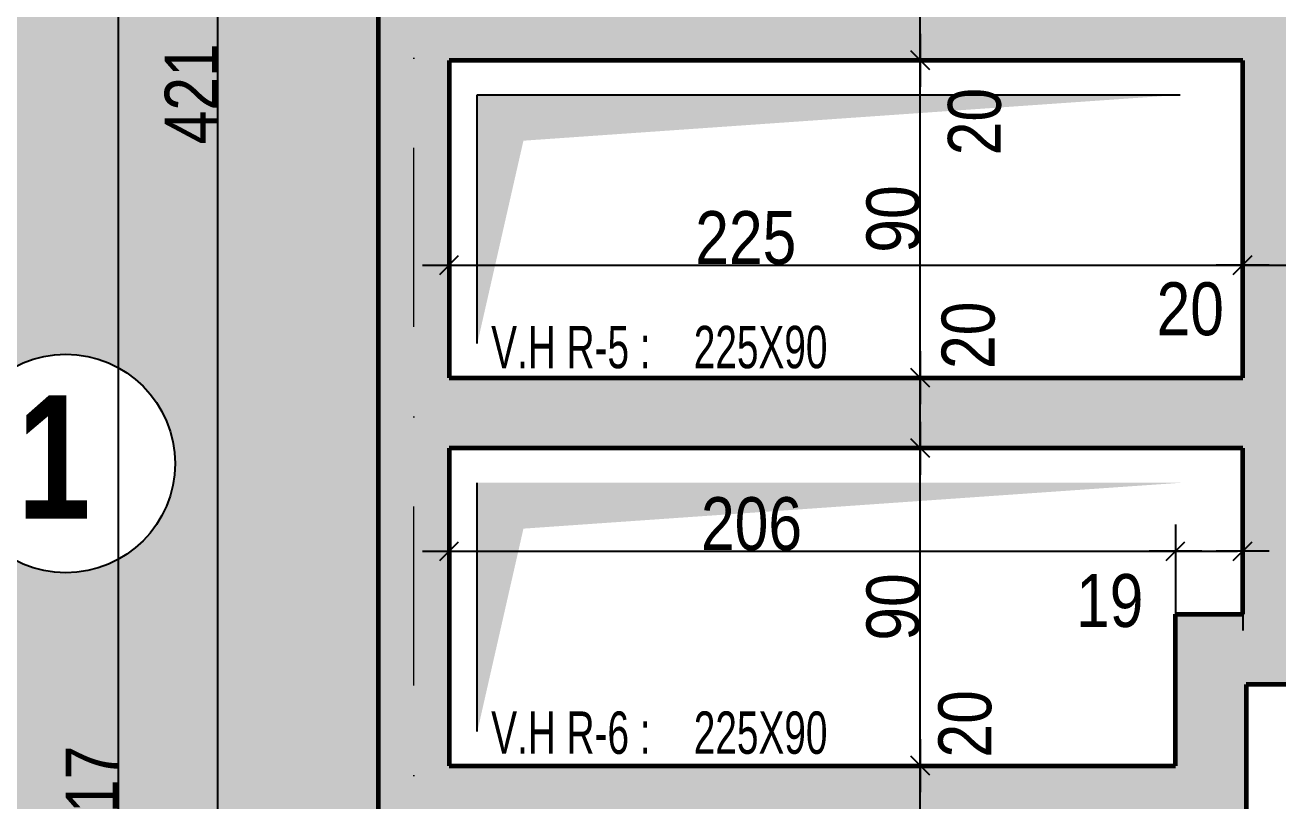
# Model space of a CAD drawing. Header units: millimetres. Extents: x 0 to 26881, y -27198 to -22998.
# Drawn here: x 20587 to 20942.2, y -24979.4 to -24759.4 of the extents above; entities that cross this region are included whole.
import ezdxf
from ezdxf.enums import TextEntityAlignment as Align

# ---------------------------------------------------------------- set-up
doc = ezdxf.new("R2010")
doc.units = ezdxf.units.MM
doc.linetypes.add('CACHEX2', pattern=[19.05, 12.7, -6.35])
doc.linetypes.add('TIRETPTX2', pattern=[50.8, 25.4, -12.7, 0, -12.7])
for name, color, linetype in [('01_cote_gen', 4, 'Continuous'), ('01_murs_sup', 2, 'CACHEX2'), ('01_poch_murs', 253, 'Continuous'), ('01_resv', 32, 'Continuous'), ('01_texte', 230, 'Continuous'), ('AA_COTES', 2, 'Continuous')]:
    doc.layers.add(name, color=color, linetype=linetype)
doc.layers.add('01_murs_coup', color=5, linetype='Continuous', lineweight=60)
doc.layers.add('01_tram_axes', color=2, linetype='TIRETPTX2', lineweight=9)
doc.styles.add('ARIAL NA', font='ARIALN.TTF')
doc.styles.add('impact', font='impact.ttf')
doc.styles.add('STYLE2', font='ARIALN.TTF')
doc.dimstyles.new('JB50', dxfattribs={"dimscale": 0.1, "dimtxt": 150, "dimasz": 15, "dimexe": 0.1, "dimexo": 0.1, "dimgap": 0.09, "dimtad": 1, "dimdec": 1, "dimdsep": 46, "dimtxsty": 'STYLE2', "dimblk1": 'BOND_G', "dimblk2": 'BOND_D', "dimsah": 1, "dimcen": 1.5, "dimdle": 0.01, "dimse1": 1, "dimse2": 1, "dimclrd": 4, "dimclre": 2, "dimclrt": 6, "dimazin": 2, "dimtfac": 2.333333, "dimtdec": 1, "dimtix": 1, "dimtmove": 2, "dimatfit": 3, "dimldrblk": 'BOND_G', "dimfxl": 1, "dimtolj": 1, "dimtzin": 0, "dimarcsym": 0})

# ---------------------------------------------------------------- blocks, each defined once
blk = doc.blocks.new('BOND_G')
at = {"layer": 'AA_COTES', "color": 0}
for p, q in [((0, -5), (0, 15)), ((5, 0), (-5, 0)), ((1.77, 1.77), (-1.77, -1.77))]:
    blk.add_line(p, q, dxfattribs=at)
blk = doc.blocks.new('BOND_D')
at = {"layer": 'AA_COTES', "color": 0}
for p, q in [((0, 5), (0, -15)), ((5, 0), (-5, 0)), ((-1.77, -1.77), (1.77, 1.77))]:
    blk.add_line(p, q, dxfattribs=at)
blk = doc.blocks.new('*D2659')
at = {"layer": '01_cote_gen', "color": 4, "lineweight": -2, "transparency": 16777216}
blk.add_line((20708.72, -24827.43), (20930.72, -24827.43), dxfattribs=at)
at = {"layer": 'Defpoints', "color": 0, "transparency": 16777216}
for p in [(20932.22, -24827.43), (20707.22, -24834.93), (20932.22, -24834.93)]:
    blk.add_point(p, dxfattribs=at)
at = {"layer": '01_cote_gen', "color": 4, "lineweight": -2, "transparency": 16777216, "xscale": 1.5, "yscale": 1.5, "zscale": 1.5, "rotation": 180}
blk.add_blockref('BOND_G', (20707.22, -24827.43), dxfattribs=at)
at = {"layer": '01_cote_gen', "color": 4, "lineweight": -2, "transparency": 16777216, "xscale": 1.5, "yscale": 1.5, "zscale": 1.5}
blk.add_blockref('BOND_D', (20932.22, -24827.43), dxfattribs=at)
at = {"layer": '01_cote_gen', "color": 6, "transparency": 16777216, "insert": (20791.34, -24819.76), "char_height": 15, "attachment_point": 5, "style": 'STYLE2'}
blk.add_mtext('\\A1;225', dxfattribs=at)
blk = doc.blocks.new('*D2660')
at = {"layer": '01_cote_gen', "color": 4, "lineweight": -2, "transparency": 16777216}
blk.add_line((20933.72, -24827.43), (20950.72, -24827.43), dxfattribs=at)
at = {"layer": 'Defpoints', "color": 0, "transparency": 16777216}
for p in [(20952.22, -24827.43), (20932.22, -24834.93), (20952.22, -24834.93)]:
    blk.add_point(p, dxfattribs=at)
at = {"layer": '01_cote_gen', "color": 4, "lineweight": -2, "transparency": 16777216, "xscale": 1.5, "yscale": 1.5, "zscale": 1.5, "rotation": 180}
blk.add_blockref('BOND_G', (20932.22, -24827.43), dxfattribs=at)
at = {"layer": '01_cote_gen', "color": 4, "lineweight": -2, "transparency": 16777216, "xscale": 1.5, "yscale": 1.5, "zscale": 1.5}
blk.add_blockref('BOND_D', (20952.22, -24827.43), dxfattribs=at)
at = {"layer": '01_cote_gen', "color": 6, "transparency": 16777216, "insert": (20917.35, -24839.95), "char_height": 15, "attachment_point": 5, "style": 'STYLE2'}
blk.add_mtext('\\A1;20', dxfattribs=at)
blk = doc.blocks.new('*D2661')
at = {"layer": '01_cote_gen', "color": 4, "lineweight": -2, "transparency": 16777216}
blk.add_line((20708.72, -24908.54), (20911.68, -24908.54), dxfattribs=at)
at = {"layer": 'Defpoints', "color": 0, "transparency": 16777216}
for p in [(20913.18, -24908.54), (20707.22, -24915.81), (20913.18, -24926.39)]:
    blk.add_point(p, dxfattribs=at)
at = {"layer": '01_cote_gen', "color": 4, "lineweight": -2, "transparency": 16777216, "xscale": 1.5, "yscale": 1.5, "zscale": 1.5, "rotation": 180}
blk.add_blockref('BOND_G', (20707.22, -24908.54), dxfattribs=at)
at = {"layer": '01_cote_gen', "color": 4, "lineweight": -2, "transparency": 16777216, "xscale": 1.5, "yscale": 1.5, "zscale": 1.5}
blk.add_blockref('BOND_D', (20913.18, -24908.54), dxfattribs=at)
at = {"layer": '01_cote_gen', "color": 6, "transparency": 16777216, "insert": (20792.97, -24900.87), "char_height": 15, "attachment_point": 5, "style": 'STYLE2'}
blk.add_mtext('\\A1;206', dxfattribs=at)
blk = doc.blocks.new('*D2662')
at = {"layer": '01_cote_gen', "color": 4, "lineweight": -2, "transparency": 16777216}
blk.add_line((20914.68, -24908.54), (20930.72, -24908.54), dxfattribs=at)
at = {"layer": 'Defpoints', "color": 0, "transparency": 16777216}
for p in [(20932.22, -24908.54), (20913.18, -24916.04), (20932.22, -24916.04)]:
    blk.add_point(p, dxfattribs=at)
at = {"layer": '01_cote_gen', "color": 4, "lineweight": -2, "transparency": 16777216, "xscale": 1.5, "yscale": 1.5, "zscale": 1.5, "rotation": 180}
blk.add_blockref('BOND_G', (20913.18, -24908.54), dxfattribs=at)
at = {"layer": '01_cote_gen', "color": 4, "lineweight": -2, "transparency": 16777216, "xscale": 1.5, "yscale": 1.5, "zscale": 1.5}
blk.add_blockref('BOND_D', (20932.22, -24908.54), dxfattribs=at)
at = {"layer": '01_cote_gen', "color": 6, "transparency": 16777216, "insert": (20894.52, -24922.66), "char_height": 15, "attachment_point": 5, "style": 'STYLE2'}
blk.add_mtext('\\A1;19', dxfattribs=at)
blk = doc.blocks.new('*D2648')
at = {"layer": '01_cote_gen', "color": 4, "lineweight": -2, "transparency": 16777216}
blk.add_line((20840.83, -24767.89), (20840.83, -24750.89), dxfattribs=at)
at = {"layer": 'Defpoints', "color": 0, "transparency": 16777216}
for p in [(20840.83, -24749.39), (20863.33, -24749.39), (20840.83, -24769.39)]:
    blk.add_point(p, dxfattribs=at)
at = {"layer": '01_cote_gen', "color": 4, "lineweight": -2, "transparency": 16777216, "xscale": 1.5, "yscale": 1.5, "zscale": 1.5}
for name, p, rotation in [('BOND_D', (20840.83, -24749.39), 90), ('BOND_G', (20840.83, -24769.39), 270)]:
    blk.add_blockref(name, p, dxfattribs=dict(at, rotation=rotation))
at = {"layer": '01_cote_gen', "color": 6, "transparency": 16777216, "insert": (20856.26, -24786.76), "char_height": 15, "attachment_point": 5, "rotation": 90, "style": 'STYLE2'}
blk.add_mtext('\\A1;20', dxfattribs=at)
blk = doc.blocks.new('*D2649')
at = {"layer": '01_cote_gen', "color": 4, "lineweight": -2, "transparency": 16777216}
blk.add_line((20840.83, -24857.89), (20840.83, -24770.89), dxfattribs=at)
at = {"layer": 'Defpoints', "color": 0, "transparency": 16777216}
for p in [(20840.83, -24769.39), (20863.33, -24769.39), (20840.83, -24859.39)]:
    blk.add_point(p, dxfattribs=at)
at = {"layer": '01_cote_gen', "color": 4, "lineweight": -2, "transparency": 16777216, "xscale": 1.5, "yscale": 1.5, "zscale": 1.5}
for name, p, rotation in [('BOND_D', (20840.83, -24769.39), 90), ('BOND_G', (20840.83, -24859.39), 270)]:
    blk.add_blockref(name, p, dxfattribs=dict(at, rotation=rotation))
at = {"layer": '01_cote_gen', "color": 6, "transparency": 16777216, "insert": (20833.16, -24814.39), "char_height": 15, "attachment_point": 5, "rotation": 90, "style": 'STYLE2'}
blk.add_mtext('\\A1;90', dxfattribs=at)
blk = doc.blocks.new('*D2650')
at = {"layer": '01_cote_gen', "color": 4, "lineweight": -2, "transparency": 16777216}
blk.add_line((20840.83, -24877.89), (20840.83, -24860.89), dxfattribs=at)
at = {"layer": 'Defpoints', "color": 0, "transparency": 16777216}
for p in [(20828.15, -24859.39), (20840.83, -24859.39), (20828.15, -24879.39)]:
    blk.add_point(p, dxfattribs=at)
at = {"layer": '01_cote_gen', "color": 4, "lineweight": -2, "transparency": 16777216, "xscale": 1.5, "yscale": 1.5, "zscale": 1.5}
for name, p, rotation in [('BOND_D', (20840.83, -24859.39), 90), ('BOND_G', (20840.83, -24879.39), 270)]:
    blk.add_blockref(name, p, dxfattribs=dict(at, rotation=rotation))
at = {"layer": '01_cote_gen', "color": 6, "transparency": 16777216, "insert": (20854.47, -24847.36), "char_height": 15, "attachment_point": 5, "rotation": 90, "style": 'STYLE2'}
blk.add_mtext('\\A1;20', dxfattribs=at)
blk = doc.blocks.new('*D2664')
at = {"layer": '01_cote_gen', "color": 4, "lineweight": -2, "transparency": 16777216}
blk.add_line((20840.83, -24967.89), (20840.83, -24880.89), dxfattribs=at)
at = {"layer": 'Defpoints', "color": 0, "transparency": 16777216}
for p in [(20840.83, -24879.39), (20875.36, -24879.39), (20858.62, -24969.39)]:
    blk.add_point(p, dxfattribs=at)
at = {"layer": '01_cote_gen', "color": 4, "lineweight": -2, "transparency": 16777216, "xscale": 1.5, "yscale": 1.5, "zscale": 1.5}
for name, p, rotation in [('BOND_D', (20840.83, -24879.39), 90), ('BOND_G', (20840.83, -24969.39), 270)]:
    blk.add_blockref(name, p, dxfattribs=dict(at, rotation=rotation))
at = {"layer": '01_cote_gen', "color": 6, "transparency": 16777216, "insert": (20833.16, -24924.39), "char_height": 15, "attachment_point": 5, "rotation": 90, "style": 'STYLE2'}
blk.add_mtext('\\A1;90', dxfattribs=at)
blk = doc.blocks.new('*D2665')
at = {"layer": '01_cote_gen', "color": 4, "lineweight": -2, "transparency": 16777216}
blk.add_line((20840.83, -24987.89), (20840.83, -24970.89), dxfattribs=at)
at = {"layer": 'Defpoints', "color": 0, "transparency": 16777216}
for p in [(20840.83, -24969.39), (20861.58, -24969.39), (20861.58, -24989.39)]:
    blk.add_point(p, dxfattribs=at)
at = {"layer": '01_cote_gen', "color": 4, "lineweight": -2, "transparency": 16777216, "xscale": 1.5, "yscale": 1.5, "zscale": 1.5}
for name, p, rotation in [('BOND_D', (20840.83, -24969.39), 90), ('BOND_G', (20840.83, -24989.39), 270)]:
    blk.add_blockref(name, p, dxfattribs=dict(at, rotation=rotation))
at = {"layer": '01_cote_gen', "color": 6, "transparency": 16777216, "insert": (20853.55, -24957.53), "char_height": 15, "attachment_point": 5, "rotation": 90, "style": 'STYLE2'}
blk.add_mtext('\\A1;20', dxfattribs=at)
blk = doc.blocks.new('*D3495')
at = {"layer": '01_cote_gen', "color": 4, "lineweight": -2, "ltscale": 0.1, "transparency": 16777216}
blk.add_line((20613.54, -25638.92), (20613.54, -24424.92), dxfattribs=at)
at = {"layer": 'Defpoints', "color": 0, "ltscale": 0.1, "transparency": 16777216}
for p in [(20613.54, -24423.42), (20641.87, -24423.42), (20621.04, -25640.42)]:
    blk.add_point(p, dxfattribs=at)
at = {"layer": '01_cote_gen', "color": 4, "lineweight": -2, "ltscale": 0.1, "transparency": 16777216, "xscale": 1.5, "yscale": 1.5, "zscale": 1.5}
for name, p, rotation in [('BOND_D', (20613.54, -24423.42), 90), ('BOND_G', (20613.54, -25640.42), 270)]:
    blk.add_blockref(name, p, dxfattribs=dict(at, rotation=rotation))
at = {"layer": '01_cote_gen', "color": 6, "ltscale": 0.1, "transparency": 16777216, "insert": (20606, -24982.86), "char_height": 15, "attachment_point": 5, "rotation": 90, "style": 'STYLE2'}
blk.add_mtext('\\A1;1217', dxfattribs=at)
blk = doc.blocks.new('*D3501')
at = {"layer": '01_cote_gen', "color": 4, "lineweight": -2, "ltscale": 0.1, "transparency": 16777216}
blk.add_line((20641.65, -24987.89), (20641.65, -24569.9), dxfattribs=at)
at = {"layer": 'Defpoints', "color": 0, "ltscale": 0.1, "transparency": 16777216}
for p in [(20641.65, -24568.4), (20687.22, -24568.4), (20664.15, -24989.39)]:
    blk.add_point(p, dxfattribs=at)
at = {"layer": '01_cote_gen', "color": 4, "lineweight": -2, "ltscale": 0.1, "transparency": 16777216, "xscale": 1.5, "yscale": 1.5, "zscale": 1.5}
for name, p, rotation in [('BOND_D', (20641.65, -24568.4), 90), ('BOND_G', (20641.65, -24989.39), 270)]:
    blk.add_blockref(name, p, dxfattribs=dict(at, rotation=rotation))
at = {"layer": '01_cote_gen', "color": 6, "ltscale": 0.1, "transparency": 16777216, "insert": (20634.11, -24778.89), "char_height": 15, "attachment_point": 5, "rotation": 90, "style": 'STYLE2'}
blk.add_mtext('\\A1;421', dxfattribs=at)
blk = doc.blocks.new('*D3515')
at = {"layer": '01_cote_gen', "color": 4, "lineweight": -2, "ltscale": 0.1, "transparency": 16777216}
blk.add_line((20991.55, -24947.9), (20991.55, -25172.89), dxfattribs=at)
at = {"layer": 'Defpoints', "color": 0, "ltscale": 0.1, "transparency": 16777216}
for p in [(20975.1, -24946.4), (20933.18, -25174.39), (20991.55, -25174.39)]:
    blk.add_point(p, dxfattribs=at)
at = {"layer": '01_cote_gen', "color": 4, "lineweight": -2, "ltscale": 0.1, "transparency": 16777216, "xscale": 1.5, "yscale": 1.5, "zscale": 1.5}
for name, p, rotation in [('BOND_G', (20991.55, -24946.4), 90), ('BOND_D', (20991.55, -25174.39), 270)]:
    blk.add_blockref(name, p, dxfattribs=dict(at, rotation=rotation))
at = {"layer": '01_cote_gen', "color": 6, "ltscale": 0.1, "transparency": 16777216, "insert": (20983.88, -25060.39), "char_height": 15, "attachment_point": 5, "rotation": 90, "style": 'STYLE2'}
blk.add_mtext('\\A1;228', dxfattribs=at)

msp = doc.modelspace()

# ---------------------------------------------------------------- hatches: boundary and pattern name
at = {"layer": '01_murs_sup', "ltscale": 0.1}
h = msp.add_hatch(dxfattribs=at)
h.set_pattern_fill('DASH', color=256, scale=2.5, angle=135)
h.set_pattern_definition([(135, (-8664.7416, 5453.817), (-11.2253202, 9e-16), [7.9375, -7.9375])])
h.paths.add_polyline_path([(20037.22, -23796.41), (19924.22, -23796.41), (19924.22, -24268.41), (19940.22, -24268.41), (19940.22, -23812.41), (20037.22, -23812.41)])
h.paths.add_polyline_path([(20337.22, -23796.41), (20237.22, -23796.41), (20237.22, -23812.41), (20337.22, -23812.41)])
h.paths.add_polyline_path([(20637.22, -23796.41), (20558.22, -23796.41), (20558.22, -23596.41), (20540.22, -23596.41), (20540.22, -23796.41), (20437.22, -23796.41), (20437.22, -23812.41), (20540.22, -23812.41), (20540.22, -24457.42), (20558.22, -24457.42), (20558.22, -24423.42), (20931.22, -24423.42), (20931.22, -24405.39), (20558.22, -24405.42), (20558.22, -23812.41), (20637.22, -23812.41)])
h.paths.add_polyline_path([(21037.22, -23796.41), (20837.22, -23796.41), (20837.22, -23812.41), (21037.22, -23812.41)])
h.paths.add_polyline_path([(21308.22, -23596.41), (21292.22, -23596.41), (21292.22, -23796.41), (21137.22, -23796.41), (21137.22, -23812.41), (21292.22, -23812.41), (21292.22, -24405.41), (21033.22, -24405.41), (21033.22, -24423.41), (21308.22, -24423.4)])
h.paths.add_polyline_path([(21536.22, -23796.41), (21310.22, -23796.41), (21310.22, -24423.41), (21575.22, -24423.41), (21575.22, -24405.41), (21326.22, -24405.41), (21326.22, -23812.41), (21536.22, -23812.41)])
h.paths.add_polyline_path([(21794.22, -23796.41), (21636.22, -23796.41), (21636.22, -23812.41), (21794.22, -23812.41)])
h.paths.add_polyline_path([(22112.22, -23796.41), (21894.22, -23796.41), (21894.22, -23812.41), (22112.22, -23812.41)])
h.paths.add_polyline_path([(22349.22, -23796.41), (22212.22, -23796.41), (22212.22, -23812.41), (22333.22, -23812.41), (22333.22, -23863.41), (22349.22, -23863.41)])
h.paths.add_polyline_path([(22349.22, -24063.41), (22333.22, -24063.41), (22333.22, -24212.41), (22349.22, -24212.41)])
h.paths.add_polyline_path([(22349.22, -24312.41), (22333.22, -24312.41), (22333.22, -24481.41), (21907.22, -24481.41), (21907.22, -24416.41), (21887.22, -24416.41), (21887.22, -24481.41), (21721.22, -24481.41), (21721.22, -24405.41), (21677.22, -24405.41), (21677.22, -24423.41), (21703.22, -24423.41), (21703.22, -24553.41), (21677.22, -24553.41), (21677.22, -24571.41), (21721.22, -24571.41), (21721.22, -24499.41), (21887.22, -24499.41), (21887.22, -24564.41), (21907.22, -24564.41), (21907.22, -24499.41), (22333.22, -24499.41), (22333.22, -24667.41), (22349.22, -24667.41)])
h.paths.add_polyline_path([(22349.22, -24767.41), (22333.22, -24767.41), (22333.22, -24863.41), (22349.22, -24863.41)])
h.paths.add_polyline_path([(21575.22, -24553.41), (21310.22, -24553.41), (21310.22, -25180.41), (21571.22, -25180.41), (21571.22, -25164.41), (21326.22, -25164.41), (21326.22, -24571.41), (21575.22, -24571.41)])
h.paths.add_polyline_path([(21308.22, -24568.4), (21069.22, -24568.4), (21069.22, -24586.4), (21292.22, -24586.4), (21292.22, -24926.4), (20952.22, -24926.4), (20952.22, -24586.4), (20967.22, -24586.4), (20967.22, -24568.4), (20869.22, -24568.4), (20869.22, -24586.4), (20932.22, -24586.4), (20932.22, -24749.4), (20707.22, -24749.4), (20707.22, -24586.4), (20767.22, -24586.4), (20767.22, -24568.4), (20687.22, -24568.4), (20687.22, -24989.39), (20913.18, -24989.39), (20913.18, -25154.39), (20688.22, -25154.39), (20688.22, -25338.39), (20706.22, -25338.39), (20706.22, -25174.39), (20933.18, -25174.39), (20933.18, -24946.4), (21292.22, -24946.4), (21292.22, -25219.41), (21308.22, -25219.41)])
h.paths.add_polyline_path([(20932.22, -24769.4), (20932.22, -24859.4), (20707.22, -24859.4), (20707.22, -24769.4)], flags=16)
h.paths.add_polyline_path([(20932.22, -24879.4), (20932.22, -24926.4), (20913.18, -24926.4), (20913.18, -24969.39), (20707.22, -24969.39), (20707.22, -24879.4)], flags=16)
h.paths.add_polyline_path([(20558.22, -24559.42), (20540.22, -24559.42), (20540.22, -24623.41), (19940.22, -24623.41), (19940.22, -24368.41), (19924.22, -24368.41), (19924.22, -24768.41), (19940.22, -24768.41), (19940.22, -24641.41), (20540.22, -24641.41), (20540.22, -25047.41), (20558.22, -25047.41)])
at = {"layer": '01_poch_murs', "ltscale": 0.1}
h = msp.add_hatch(color=256, dxfattribs=at)
h.dxf.hatch_style = 1
h.paths.add_polyline_path([(19940.22, -24168.41), (19924.22, -24168.41), (19924.22, -24268.41), (19940.22, -24268.41)])
h.paths.add_polyline_path([(19940.22, -24368.41), (19924.22, -24368.41), (19924.22, -24768.41), (19940.22, -24768.41), (19940.22, -24641.41), (20540.22, -24641.41), (20540.22, -24815.4), (20540.53, -24815.4), (20540.53, -24840.68), (20540.22, -25047.41), (20558.22, -25047.41), (20558.22, -24623.41), (20540.22, -24623.41), (19940.22, -24623.41)])
h.paths.add_polyline_path([(20558.22, -24559.42), (20540.22, -24559.42), (20540.22, -24623.41), (20558.22, -24623.41)], flags=17)
h.paths.add_polyline_path([(20767.22, -24568.4), (20687.22, -24568.4), (20687.22, -24989.39), (20913.18, -24989.39), (20913.18, -25154.39), (20688.22, -25154.39), (20688.22, -25338.39), (20706.22, -25338.39), (20706.22, -25174.39), (20933.18, -25174.39), (20933.18, -24946.4), (21292.22, -24946.4), (21292.22, -25219.41), (21308.22, -25219.41), (21308.22, -24568.4), (21069.22, -24568.4), (21069.22, -24586.4), (21292.22, -24586.4), (21292.22, -24926.4), (20952.22, -24926.4), (20952.22, -24586.4), (20967.22, -24586.4), (20967.22, -24568.4), (20869.22, -24568.4), (20869.22, -24586.4), (20932.22, -24586.4), (20932.22, -24749.4), (20707.22, -24749.4), (20707.22, -24586.4), (20767.22, -24586.4)])
h.paths.add_polyline_path([(20932.22, -24769.4), (20932.22, -24859.4), (20707.22, -24859.4), (20707.22, -24769.4)], flags=16)
h.paths.add_polyline_path([(20932.22, -24879.4), (20932.22, -24926.4), (20913.18, -24926.4), (20913.18, -24969.39), (20707.22, -24969.39), (20707.22, -24879.4)], flags=16)
h = msp.add_hatch(dxfattribs=at)
h.set_pattern_fill('SACNCR', color=256, scale=10, angle=90)
edge = h.paths.add_edge_path()
edge.add_arc((22466.29, -24503.35), 30.98, 0, 360)
edge = h.paths.add_edge_path()
edge.add_arc((20598.56, -24883.72), 30.98, 0, 360)
h.paths.add_polyline_path([(21308.22, -24423.4), (21033.22, -24423.41), (21033.22, -24423.42), (20931.22, -24423.42), (20558.22, -24423.42), (20558.22, -24457.42), (20558.22, -24559.42), (20558.22, -25047.41), (20558.22, -25149.41), (20558.22, -25640.42), (20581.22, -25640.42), (20683.22, -25640.42), (20688.22, -25640.42), (20688.22, -25440.39), (20688.22, -25338.39), (20688.22, -25154.39), (20710.18, -25154.39), (20710.18, -24989.39), (20687.22, -24989.39), (20687.22, -24568.4), (20767.22, -24568.4), (20869.22, -24568.4), (20967.22, -24568.4), (21069.22, -24568.4), (21308.22, -24568.4)])
edge = h.paths.add_edge_path()
edge.add_arc((22719, -24503.35), 30.98, 0, 360)
h.paths.add_polyline_path([(22929.22, -24446.41), (22929.22, -24388.41), (22761.22, -24388.41), (22761.22, -24423.41), (22172.22, -24423.41), (22070.22, -24423.41), (21679.22, -24423.41), (21577.22, -24423.41), (21310.22, -24423.41), (21310.22, -24553.41), (21577.22, -24553.41), (21679.22, -24553.41), (22578.22, -24553.41), (22680.22, -24553.41), (22929.22, -24553.41), (22929.22, -24548.41)])

# ---------------------------------------------------------------- linework, layer by layer
at = {"layer": '01_murs_coup'}
for p, q in [((20687.22, -24989.39), (20687.22, -24568.4)), ((20932.22, -24769.4), (20707.22, -24769.4)), ((20707.22, -24769.4), (20707.22, -24859.4)), ((20932.22, -24859.4), (20932.22, -24769.4)), ((20707.22, -24859.4), (20932.22, -24859.4)), ((20932.22, -24879.4), (20707.22, -24879.4)), ((20707.22, -24879.4), (20707.22, -24969.39)), ((20932.22, -24926.4), (20932.22, -24879.4)), ((20913.18, -24969.39), (20913.18, -24926.4)), ((20913.18, -24926.4), (20932.22, -24926.4)), ((21292.22, -24946.4), (20933.18, -24946.4)), ((20933.18, -24946.4), (20933.18, -25174.39)), ((20707.22, -24969.39), (20913.18, -24969.39))]:
    msp.add_line(p, q, dxfattribs=at)
at = {"layer": '01_murs_sup', "ltscale": 2}
for p, q in [((20687.22, -24989.39), (20687.22, -24568.4)), ((20932.22, -24769.4), (20707.22, -24769.4)), ((20707.22, -24769.4), (20707.22, -24859.4)), ((20932.22, -24859.4), (20932.22, -24769.4)), ((20707.22, -24859.4), (20932.22, -24859.4)), ((20932.22, -24879.4), (20707.22, -24879.4)), ((20707.22, -24879.4), (20707.22, -24969.39)), ((20932.22, -24926.4), (20932.22, -24879.4)), ((20913.18, -24969.39), (20913.18, -24926.4)), ((20913.18, -24926.4), (20932.22, -24926.4)), ((21292.22, -24946.4), (20933.18, -24946.4)), ((20933.18, -24946.4), (20933.18, -25174.39)), ((20707.22, -24969.39), (20913.18, -24969.39))]:
    msp.add_line(p, q, dxfattribs=at)
at = {"layer": '01_resv', "color": 253}
for p, q in [((20715.22, -24849.71), (20715.22, -24779.19)), ((20715.22, -24779.19), (20914.53, -24779.19)), ((20715.22, -24849.71), (20715.22, -24779.19)), ((20715.22, -24959.71), (20715.22, -24889.19)), ((20715.22, -24959.71), (20715.22, -24889.19))]:
    msp.add_line(p, q, dxfattribs=at)
for points in [[(20715.22, -24849.71), (20715.22, -24779.19), (20728.3, -24792.18)], [(20715.22, -24779.19), (20914.53, -24779.19), (20728.3, -24792.18)], [(20715.22, -24849.71), (20715.22, -24779.19), (20728.3, -24792.18)], [(20715.22, -24779.19), (20914.53, -24779.19), (20728.3, -24792.18)], [(20715.22, -24889.19), (20914.53, -24889.19), (20728.3, -24902.18)], [(20715.22, -24959.71), (20715.22, -24889.19), (20728.3, -24902.18)], [(20715.22, -24889.19), (20914.53, -24889.19), (20728.3, -24902.18)], [(20715.22, -24959.71), (20715.22, -24889.19), (20728.3, -24902.18)], [(20715.22, -24889.19), (20914.53, -24889.19), (20728.3, -24902.18)]]:
    msp.add_solid(points, dxfattribs=at)
at = {"layer": '01_texte'}
msp.add_circle((20598.56, -24883.72), 30.98, dxfattribs=at)
at = {"layer": '01_tram_axes', "color": 253, "ltscale": 2}
msp.add_line((20697.22, -26573.88), (20697.22, -23114.83), dxfattribs=at)

# ---------------------------------------------------------------- texts
at = {"layer": '01_texte', "style": 'ARIAL NA', "width": 0.8}
for s, p in [('V.H R-5 :    225X90', (20766.83, -24860.29)), ('V.H R-5 :    225X90', (20766.83, -24860.29)), ('V.H R-6 :    225X90', (20766.83, -24969.62)), ('V.H R-6 :    225X90', (20766.83, -24969.62))]:
    msp.add_text(s, height=12, dxfattribs=at).set_placement(p, align=Align.BOTTOM_CENTER)
at = {"layer": '01_texte', "style": 'impact'}
msp.add_text('1', height=35, dxfattribs=at).set_placement((20595.22, -24881.84), align=Align.MIDDLE_CENTER)

# ---------------------------------------------------------------- dimensions: what is measured, and where the dimension line sits
at = {"layer": '01_cote_gen', "ltscale": 0.1}
dim = msp.add_linear_dim(base=(20613.54, -24423.42), p1=(20621.04, -25640.42), p2=(20641.87, -24423.42), angle=90, dimstyle='JB50', dxfattribs=at)
dim.commit()
dim.dimension.update_dxf_attribs({"geometry": '*D3495', "text_midpoint": (20606, -24982.86), "dimtype": 160})
for base, p1, p2, picture, middle in [((20641.65, -24568.4), (20664.15, -24989.39), (20687.22, -24568.4), '*D3501', (20634.11, -24778.89)), ((20991.55, -25174.39), (20975.1, -24946.4), (20933.18, -25174.39), '*D3515', (20983.88, -25060.39))]:
    dim = msp.add_linear_dim(base=base, p1=p1, p2=p2, angle=90, dimstyle='JB50', dxfattribs=at)
    dim.commit()
    dim.dimension.update_dxf_attribs({"geometry": picture, "text_midpoint": middle})
at = {"layer": '01_cote_gen'}
for base, p1, p2, picture, middle in [((20840.83, -24749.39), (20840.83, -24769.39), (20863.33, -24749.39), '*D2648', (20856.26, -24786.76)), ((20840.83, -24859.39), (20828.15, -24879.39), (20828.15, -24859.39), '*D2650', (20854.47, -24847.36)), ((20840.83, -24969.39), (20861.58, -24989.39), (20861.58, -24969.39), '*D2665', (20853.55, -24957.53))]:
    dim = msp.add_linear_dim(base=base, p1=p1, p2=p2, angle=90, dimstyle='JB50', dxfattribs=at)
    dim.commit()
    dim.dimension.update_dxf_attribs({"geometry": picture, "text_midpoint": middle, "dimtype": 160})
for base, p1, p2, picture, middle in [((20840.83, -24769.39), (20840.83, -24859.39), (20863.33, -24769.39), '*D2649', (20833.16, -24814.39)), ((20840.83, -24879.39), (20858.62, -24969.39), (20875.36, -24879.39), '*D2664', (20833.16, -24924.39))]:
    dim = msp.add_linear_dim(base=base, p1=p1, p2=p2, angle=90, dimstyle='JB50', dxfattribs=at)
    dim.commit()
    dim.dimension.update_dxf_attribs({"geometry": picture, "text_midpoint": middle})
for base, p1, p2, picture, middle in [((20932.22, -24827.43), (20707.22, -24834.93), (20932.22, -24834.93), '*D2659', (20791.34, -24819.76)), ((20952.22, -24827.43), (20932.22, -24834.93), (20952.22, -24834.93), '*D2660', (20917.35, -24839.95)), ((20913.18, -24908.54), (20707.22, -24915.81), (20913.18, -24926.39), '*D2661', (20792.97, -24900.87)), ((20932.22, -24908.54), (20913.18, -24916.04), (20932.22, -24916.04), '*D2662', (20894.52, -24922.66))]:
    dim = msp.add_linear_dim(base=base, p1=p1, p2=p2, dimstyle='JB50', dxfattribs=at)
    dim.commit()
    dim.dimension.update_dxf_attribs({"geometry": picture, "text_midpoint": middle, "dimtype": 160})

doc.saveas('drawing.dxf')
